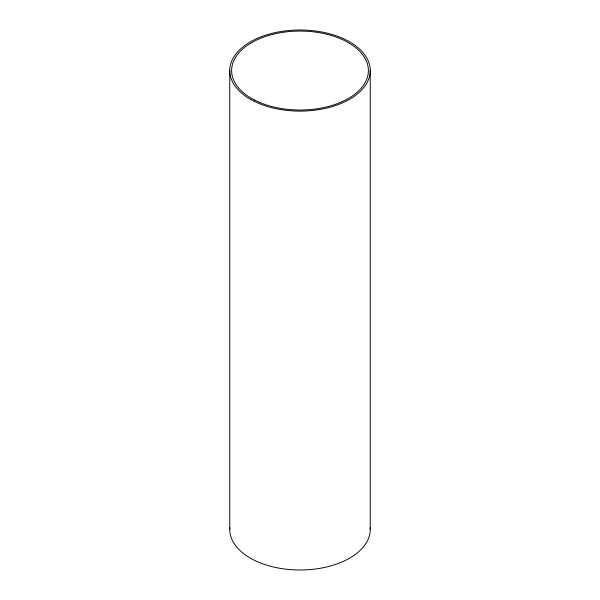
<?xml version="1.0" encoding="UTF-8"?>
<svg xmlns="http://www.w3.org/2000/svg" width="600" height="600" viewBox="0 0 600 600"><rect width="100%" height="100%" fill="white"/><g stroke="black" fill="none" stroke-linecap="round" stroke-linejoin="round"><path stroke-width="0.9" d="M370.252 70.56L370.252 529.44M229.748 70.56L229.748 529.44M370.185 527.685A70.252 40.56 0 0 1 300 570A70.252 40.56 0 0 1 229.815 527.685M254.542 100.05A68.377 39.48 0 0 0 366.968 78.54A68.377 39.48 0 0 0 278.49 33.082A68.377 39.48 0 0 0 254.542 100.05M250.327 99.24A70.252 40.56 0 0 0 367.86 81.06A70.252 40.56 0 0 0 281.82 31.38A70.252 40.56 0 0 0 250.327 99.24"/></g></svg>
